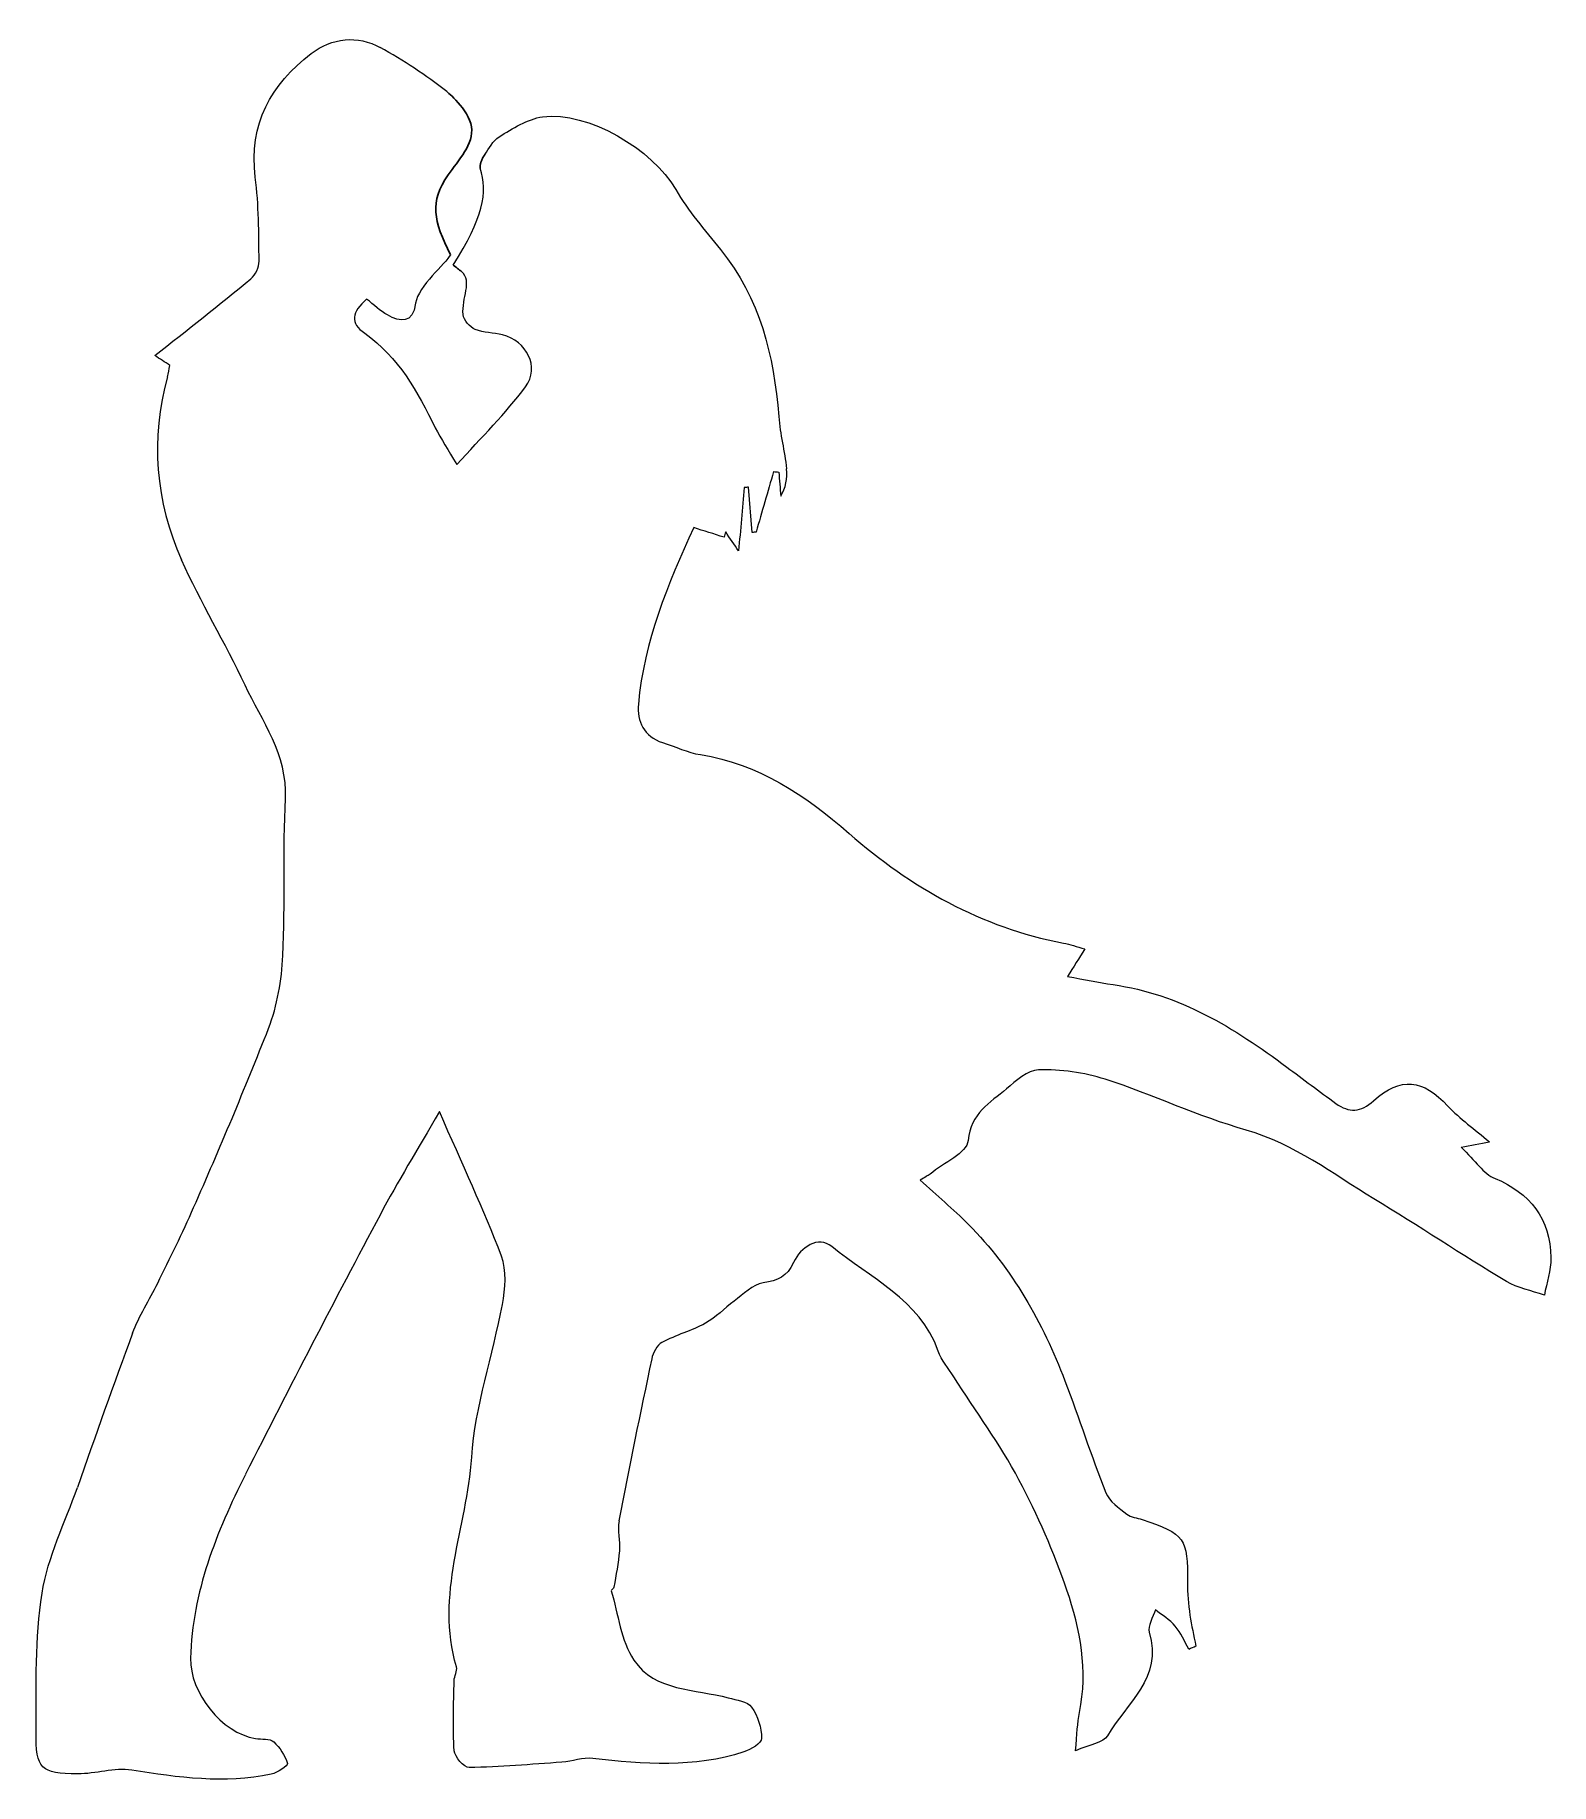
# Model space of a CAD drawing. Header units: millimetres. Extents: x 0.6 to 5.35, y 0.39 to 6.8.
# Drawn here: x 0.595 to 2.838, y 0.39 to 2.977 of the extents above; entities outside this region: 2.
import ezdxf

# ---------------------------------------------------------------- set-up
doc = ezdxf.new("R2010")
doc.units = ezdxf.units.MM
doc.layers.add('PDF2_图层 1', color=7, linetype='Continuous')
doc.layers.add('PDF_图层 1', color=7, linetype='Continuous')

msp = doc.modelspace()

# ---------------------------------------------------------------- hatches: boundary and pattern name
at = {"layer": 'PDF2_图层 1', "true_color": 0xffffff, "transparency": 33554559}
h = msp.add_hatch(color=7, dxfattribs=at)
h.paths.add_polyline_path([(5.315, 6.7047, 0.000058), (5.3452, 6.8022)], flags=0)
h.paths.add_polyline_path([(5.3277, 6.7009, 0.000752), (5.315, 6.7047)], flags=0)
at = {"layer": 'PDF_图层 1', "true_color": 0xffffff, "transparency": 33554559}
h = msp.add_hatch(color=7, dxfattribs=at)
h.paths.add_polyline_path([(5.315, 6.7047, 0.000058), (5.3452, 6.8022)], flags=0)
h.paths.add_polyline_path([(5.3277, 6.7009, 0.000752), (5.315, 6.7047)], flags=0)

# ---------------------------------------------------------------- linework, layer by layer
for points, degree in [([(1.2045, 2.8933), (1.2045, 2.8933), (1.2689, 2.8408), (1.1971, 2.7661), (1.1818, 2.7167), (1.1972, 2.6771), (1.2098, 2.652)], 3), ([(1.261, 2.801), (1.2535, 2.7901), (1.2535, 2.7799)], 2), ([(1.2265, 2.627), (1.2223, 2.6303), (1.2181, 2.6335), (1.2139, 2.6368)], 3)]:
    msp.add_open_spline(points, degree=degree)
at = {"layer": 'PDF2_图层 1', "lineweight": 9}
for points in [[(0.7948, 2.4883, 0.000247), (0.7725, 2.503, 0.004572), (0.9147, 2.6166)], [(1.6878, 2.3314, -0.001341), (1.6955, 2.3307, -0.000314), (1.6984, 2.2951, 0.164313), (1.707, 2.3355)], [(1.6619, 2.2419, -0.001779), (1.6561, 2.2413), (1.6506, 2.3082, -0.000035), (1.6444, 2.308, -0.000112), (1.636, 2.2141, 0.00021), (1.6169, 2.2421, -0.00038), (1.6145, 2.2343, -0.000171), (1.5696, 2.2485)]]:
    msp.add_lwpolyline(points, format="xyb", dxfattribs=at)
for centre, radius, start, end in [((0.7513, 2.3153), 0.7345, 51.8983, 61.1297), ((1.1692, 2.3644), 0.3929, 164.204, 204.5934), ((49.0967, -28.014), 55.5216, 147.73486, 147.78451), ((-5.6705, 4.1167), 7.1073, 336.15013, 338.46609), ((7.2482, 7.844), 7.9953, 233.09475, 233.74089), ((2.0867, 1.141), 0.3058, 72.5435, 91.345), ((-368.2653, 1910.2887), 1944.6682, 280.9973007, 280.9985534), ((19.5872, -8.6008), 20.9345, 151.98275, 153.16827), ((12.0576, -3.1248), 12.0659, 159.72051, 160.8711), ((13.0566, -1.4405), 11.8081, 167.97709, 169.16294), ((1.0713, 0.3178), 1.1101, 18.8837, 28.0839), ((-0.8358, 7.9682), 8.0176, 293.039, 293.12078)]:
    msp.add_arc(centre, radius, start, end, dxfattribs=at)
for points in [[(1.0038, 2.9496), (1.0341, 2.973), (1.0728, 2.9771), (1.1059, 2.9585)], [(0.9211, 2.7666), (0.911, 2.8456), (0.9446, 2.904), (1.0038, 2.9496)], [(1.2818, 2.8266), (1.302, 2.8387), (1.3237, 2.853), (1.3461, 2.856)], [(1.3461, 2.856), (1.4132, 2.8648), (1.5088, 2.808), (1.543, 2.7486)], [(1.261, 2.801), (1.2666, 2.8082), (1.2721, 2.8208), (1.2818, 2.8266)], [(1.2139, 2.6368), (1.2577, 2.706), (1.2661, 2.7446), (1.2535, 2.7799)], [(0.9267, 2.6426), (0.9262, 2.684), (0.9264, 2.7257), (0.9211, 2.7666)], [(1.543, 2.7486), (1.5613, 2.7168), (1.5859, 2.6885), (1.6092, 2.6599)], [(0.9147, 2.6166), (0.9215, 2.6222), (0.9268, 2.6338), (0.9267, 2.6426)], [(1.2098, 2.652), (1.2028, 2.6392), (1.1621, 2.6059), (1.1582, 2.5804)], [(1.6092, 2.6599), (1.6679, 2.5878), (1.6883, 2.5028), (1.6954, 2.4127)], [(1.2285, 2.5636), (1.2262, 2.5879), (1.2427, 2.6125), (1.2265, 2.627)], [(1.0858, 2.5865), (1.0639, 2.5669), (1.0607, 2.5515), (1.083, 2.5359)], [(1.1164, 2.5631), (1.1057, 2.5689), (1.0967, 2.578), (1.0858, 2.5865)], [(1.1582, 2.5804), (1.1535, 2.5495), (1.1363, 2.5523), (1.1164, 2.5631)], [(1.2463, 2.5416), (1.2384, 2.545), (1.2293, 2.5555), (1.2285, 2.5636)], [(1.083, 2.5359), (1.1331, 2.5009), (1.1609, 2.4492), (1.1874, 2.3963)], [(1.2868, 2.5335), (1.2734, 2.5369), (1.2587, 2.5363), (1.2463, 2.5416)], [(1.3207, 2.4567), (1.3424, 2.4861), (1.3227, 2.5246), (1.2868, 2.5335)], [(0.7911, 2.4714), (0.7926, 2.4769), (0.7935, 2.4825), (0.7948, 2.4883)], [(1.2191, 2.3417), (1.2561, 2.3829), (1.2918, 2.4173), (1.3207, 2.4567)], [(1.6954, 2.4127), (1.6975, 2.3868), (1.7041, 2.3614), (1.707, 2.3355)], [(1.1874, 2.3963), (1.1958, 2.3794), (1.2064, 2.3634), (1.2191, 2.3417)], [(1.6878, 2.3314), (1.6792, 2.3016), (1.6705, 2.2717), (1.6619, 2.2419)], [(1.5696, 2.2485), (1.5314, 2.1652), (1.4962, 2.0805), (1.4877, 1.9875)], [(0.9059, 2.0155), (0.8766, 2.0783), (0.8401, 2.1377), (0.8119, 2.2009)], [(0.9657, 1.848), (0.9689, 1.9133), (0.931, 1.9619), (0.9059, 2.0155)], [(1.4877, 1.9875), (1.4853, 1.962), (1.4959, 1.9397), (1.5236, 1.9306)], [(1.5236, 1.9306), (1.5423, 1.9246), (1.5604, 1.9159), (1.5795, 1.9128)], [(1.5795, 1.9128), (1.6663, 1.8988), (1.7341, 1.8533), (1.7994, 1.7963)], [(0.9618, 1.6156), (0.9655, 1.693), (0.9618, 1.7707), (0.9657, 1.848)], [(1.7994, 1.7963), (1.8907, 1.7165), (1.995, 1.6572), (2.1166, 1.634)], [(2.1166, 1.634), (2.1263, 1.6322), (2.1358, 1.6289), (2.1484, 1.6255)], [(0.9407, 1.508), (0.9537, 1.5417), (0.9601, 1.5794), (0.9618, 1.6156)], [(2.1227, 1.5848), (2.1474, 1.5803), (2.1685, 1.5755), (2.1899, 1.5726)], [(2.1899, 1.5726), (2.2885, 1.559), (2.3694, 1.5084), (2.4471, 1.4507)], [(2.0796, 1.4467), (2.0635, 1.4464), (2.0464, 1.4303), (2.0323, 1.4184)], [(2.3869, 1.3574), (2.3161, 1.3778), (2.2487, 1.4098), (2.1785, 1.4327)], [(2.5753, 1.4008), (2.616, 1.4372), (2.6479, 1.433), (2.6854, 1.393)], [(2.0323, 1.4184), (2.0079, 1.3978), (1.9794, 1.383), (1.9755, 1.3419)], [(2.5195, 1.397), (2.539, 1.3828), (2.5562, 1.3838), (2.5753, 1.4008)], [(1.1935, 1.3848), (1.1604, 1.3276), (1.1316, 1.2811), (1.1061, 1.2329)], [(1.2851, 1.1713), (1.2589, 1.2399), (1.2275, 1.3066), (1.1935, 1.3848)], [(2.6854, 1.393), (2.7031, 1.3741), (2.7247, 1.3589), (2.7467, 1.3402)], [(2.5759, 1.2558), (2.5147, 1.2929), (2.4582, 1.3369), (2.3869, 1.3574)], [(1.9755, 1.3419), (1.9738, 1.3238), (1.9392, 1.3088), (1.9194, 1.2925)], [(2.705, 1.3321), (2.7258, 1.3123), (2.7379, 1.2928), (2.7551, 1.2858)], [(1.9194, 1.2925), (1.916, 1.2898), (1.9119, 1.288), (1.9045, 1.2836)], [(1.9045, 1.2836), (1.9296, 1.2607), (1.9537, 1.2405), (1.9758, 1.2183)], [(2.7551, 1.2858), (2.8059, 1.2654), (2.8374, 1.226), (2.8377, 1.1687)], [(0.7767, 1.1312), (0.7948, 1.1683), (0.8136, 1.2051), (0.8299, 1.243)], [(2.7718, 1.1335), (2.7059, 1.1733), (2.6417, 1.2159), (2.5759, 1.2558)], [(1.9758, 1.2183), (2.0412, 1.1523), (2.0858, 1.0729), (2.1187, 0.9869)], [(1.7739, 1.1853), (1.7538, 1.2017), (1.7279, 1.1845), (1.7173, 1.1618)], [(1.2866, 1.0998), (1.291, 1.1229), (1.2931, 1.1502), (1.2851, 1.1713)], [(1.9313, 1.0308), (1.9035, 1.1076), (1.8305, 1.1386), (1.7739, 1.1853)], [(2.8377, 1.1687), (2.8378, 1.1504), (2.8314, 1.132), (2.828, 1.1136)], [(1.7173, 1.1618), (1.7075, 1.1405), (1.694, 1.135), (1.6723, 1.1316)], [(0.7396, 1.0572), (0.7492, 1.0829), (0.7646, 1.1064), (0.7767, 1.1312)], [(1.6723, 1.1316), (1.6569, 1.1292), (1.6432, 1.1147), (1.6293, 1.1046)], [(2.828, 1.1136), (2.8091, 1.1201), (2.7885, 1.1235), (2.7718, 1.1335)], [(1.2412, 0.8736), (1.2461, 0.9496), (1.2725, 1.0241), (1.2866, 1.0998)], [(1.6293, 1.1046), (1.6149, 1.0941), (1.6024, 1.0803), (1.587, 1.0718)], [(1.587, 1.0718), (1.5665, 1.0606), (1.5433, 1.0546), (1.5227, 1.0435)], [(1.5227, 1.0435), (1.5153, 1.0396), (1.5094, 1.0281), (1.5075, 1.0191)], [(1.9544, 0.9925), (1.9464, 1.0051), (1.9363, 1.0171), (1.9313, 1.0308)], [(2.0508, 0.8404), (2.0225, 0.8932), (1.9868, 0.9419), (1.9544, 0.9925)], [(2.1187, 0.9869), (2.1397, 0.9319), (2.1575, 0.8758), (2.1793, 0.8211)], [(1.2187, 0.5635), (1.1869, 0.6695), (1.2344, 0.7702), (1.2412, 0.8736)], [(0.6057, 0.6727), (0.6142, 0.7263), (0.6396, 0.7772), (0.6579, 0.8291)], [(0.9066, 0.8484), (0.8637, 0.7629), (0.8277, 0.6747), (0.8253, 0.5764)], [(2.1793, 0.8211), (2.1844, 0.8084), (2.1987, 0.7987), (2.2103, 0.7895)], [(1.4591, 0.7796), (1.4564, 0.7654), (1.4607, 0.75), (1.4596, 0.7353)], [(2.2103, 0.7895), (2.2162, 0.7848), (2.2253, 0.7841), (2.233, 0.7816)], [(2.233, 0.7816), (2.296, 0.7608), (2.301, 0.7534), (2.3, 0.6885)], [(1.4596, 0.7353), (1.4582, 0.7173), (1.4546, 0.6994), (1.4516, 0.6815)], [(0.5967, 0.468), (0.597, 0.5364), (0.5952, 0.6057), (0.6057, 0.6727)], [(1.4516, 0.6815), (1.4513, 0.6795), (1.4472, 0.6774), (1.4476, 0.6762)], [(1.4476, 0.6762), (1.458, 0.6417), (1.4616, 0.6024), (1.481, 0.5738)], [(2.1403, 0.4962), (2.1531, 0.5585), (2.1415, 0.6191), (2.1217, 0.6771)], [(2.3, 0.6885), (2.2997, 0.6724), (2.3015, 0.6562), (2.3036, 0.6402)], [(2.2526, 0.6481), (2.2493, 0.637), (2.2407, 0.6242), (2.2435, 0.615)], [(2.2818, 0.6239), (2.2738, 0.6334), (2.2625, 0.6402), (2.2526, 0.6481)], [(2.302, 0.59), (2.2954, 0.6015), (2.2902, 0.614), (2.2818, 0.6239)], [(2.3036, 0.6402), (2.3057, 0.6249), (2.3095, 0.6097), (2.3125, 0.5945)], [(2.2435, 0.615), (2.2645, 0.5468), (2.2086, 0.5099), (2.1818, 0.4618)], [(0.8253, 0.5764), (0.824, 0.5258), (0.8714, 0.4654), (0.9215, 0.4577)], [(1.481, 0.5738), (1.5127, 0.5269), (1.5717, 0.5312), (1.6208, 0.518)], [(1.2154, 0.4396), (1.213, 0.474), (1.2146, 0.5087), (1.2152, 0.5433)], [(1.2152, 0.5433), (1.2154, 0.55), (1.2204, 0.5576), (1.2187, 0.5635)], [(1.6208, 0.518), (1.6329, 0.5147), (1.649, 0.5126), (1.6553, 0.5041)], [(1.6553, 0.5041), (1.6645, 0.4914), (1.6699, 0.4736), (1.6701, 0.4579)], [(2.1344, 0.4395), (2.1369, 0.4648), (2.1371, 0.4808), (2.1403, 0.4962)], [(0.6584, 0.4055), (0.6037, 0.406), (0.5965, 0.4122), (0.5967, 0.468)], [(0.9215, 0.4577), (0.9306, 0.4562), (0.9425, 0.458), (0.9483, 0.4528)], [(0.9483, 0.4528), (0.9576, 0.4447), (0.9647, 0.4326), (0.9686, 0.4208)], [(1.6701, 0.4579), (1.6702, 0.4511), (1.654, 0.4412), (1.6436, 0.4378)], [(2.1818, 0.4618), (2.1759, 0.4513), (2.1555, 0.4489), (2.1344, 0.4395)], [(0.7382, 0.4108), (0.7125, 0.4149), (0.685, 0.4052), (0.6584, 0.4055)], [(0.9686, 0.4208), (0.9695, 0.4182), (0.9538, 0.4067), (0.9447, 0.4048)], [(1.2374, 0.4149), (1.2298, 0.4148), (1.216, 0.4305), (1.2154, 0.4396)], [(1.3747, 0.4228), (1.329, 0.4194), (1.2832, 0.4154), (1.2374, 0.4149)], [(1.4203, 0.4282), (1.4055, 0.4299), (1.39, 0.4239), (1.3747, 0.4228)], [(1.6436, 0.4378), (1.5702, 0.4141), (1.4954, 0.4194), (1.4203, 0.4282)], [(0.9447, 0.4048), (0.8754, 0.3904), (0.807, 0.4), (0.7382, 0.4108)]]:
    msp.add_open_spline(points, degree=3, dxfattribs=at)

doc.saveas('drawing.dxf')
